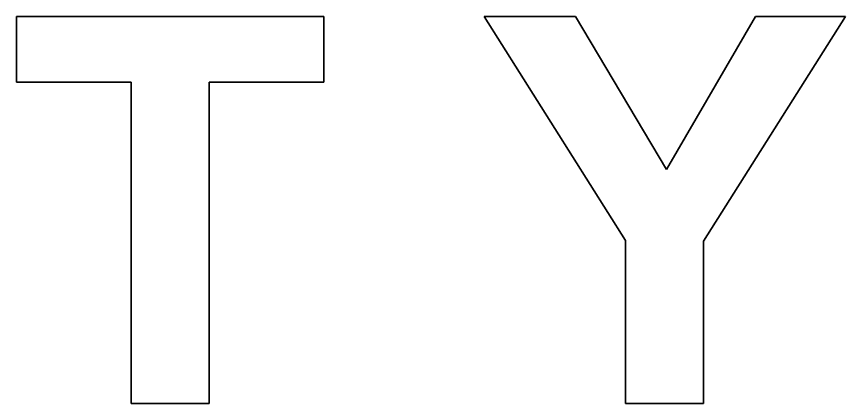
# Model space of a CAD drawing. Extents: x 23 to 587, y 4 to 413.
# Drawn here: x 237.688 to 239.296, y 160.851 to 161.601 of the extents above; entities that cross this region are included whole.
import ezdxf

# ---------------------------------------------------------------- set-up
doc = ezdxf.new("R2010")
doc.units = 0
doc.layers.get('0').update_dxf_attribs({"lineweight": 13})

# ---------------------------------------------------------------- blocks, each defined once
blk = doc.blocks.new('BLOCK7080')
at = {"color": 7, "lineweight": 35, "ltscale": 0.0298}
blk.add_line((-61.8555, 42.1655), (-60.6635, 42.1655), dxfattribs=at)
at = {"color": 7, "lineweight": 35, "ltscale": 0.006344}
for p, q in [((-61.8555, 41.9117), (-61.8555, 42.1655)), ((-60.6635, 42.1655), (-60.6635, 41.9117))]:
    blk.add_line(p, q, dxfattribs=at)
at = {"color": 7, "lineweight": 35, "ltscale": 0.025697}
blk.add_line((-59.492, 41.2968), (-60.0414, 42.1655), dxfattribs=at)
at = {"color": 7, "lineweight": 35, "ltscale": 0.008876}
blk.add_line((-60.0414, 42.1655), (-59.6864, 42.1655), dxfattribs=at)
at = {"color": 7, "lineweight": 35, "ltscale": 0.017262}
blk.add_line((-59.6864, 42.1655), (-59.3334, 41.572), dxfattribs=at)
at = {"color": 7, "lineweight": 35, "ltscale": 0.017172}
blk.add_line((-59.3334, 41.572), (-58.9875, 42.1655), dxfattribs=at)
at = {"color": 7, "lineweight": 35, "ltscale": 0.025768}
blk.add_line((-58.6386, 42.1655), (-59.1901, 41.2947), dxfattribs=at)
at = {"color": 7, "lineweight": 35, "ltscale": 0.008723}
blk.add_line((-58.9875, 42.1655), (-58.6386, 42.1655), dxfattribs=at)
at = {"color": 7, "lineweight": 35, "ltscale": 0.011127}
blk.add_line((-61.4104, 41.9117), (-61.8555, 41.9117), dxfattribs=at)
at = {"color": 7, "lineweight": 35, "ltscale": 0.031156}
for p, q in [((-61.4104, 40.6655), (-61.4104, 41.9117)), ((-61.1076, 41.9117), (-61.1076, 40.6655))]:
    blk.add_line(p, q, dxfattribs=at)
at = {"color": 7, "lineweight": 35, "ltscale": 0.011102}
blk.add_line((-60.6635, 41.9117), (-61.1076, 41.9117), dxfattribs=at)
at = {"color": 7, "lineweight": 35, "ltscale": 0.015783}
blk.add_line((-59.492, 40.6655), (-59.492, 41.2968), dxfattribs=at)
at = {"color": 7, "lineweight": 35, "ltscale": 0.015731}
blk.add_line((-59.1901, 41.2947), (-59.1901, 40.6655), dxfattribs=at)
at = {"color": 7, "lineweight": 35, "ltscale": 0.007572}
blk.add_line((-61.1076, 40.6655), (-61.4104, 40.6655), dxfattribs=at)
at = {"color": 7, "lineweight": 35, "ltscale": 0.007546}
blk.add_line((-59.1901, 40.6655), (-59.492, 40.6655), dxfattribs=at)

msp = doc.modelspace()

# ---------------------------------------------------------------- block references
at = {"lineweight": 0, "xscale": 0.5, "yscale": 0.5, "zscale": 0.5}
msp.add_blockref('BLOCK7080', (268.6158, 140.5185), dxfattribs=at)

doc.saveas('drawing.dxf')
